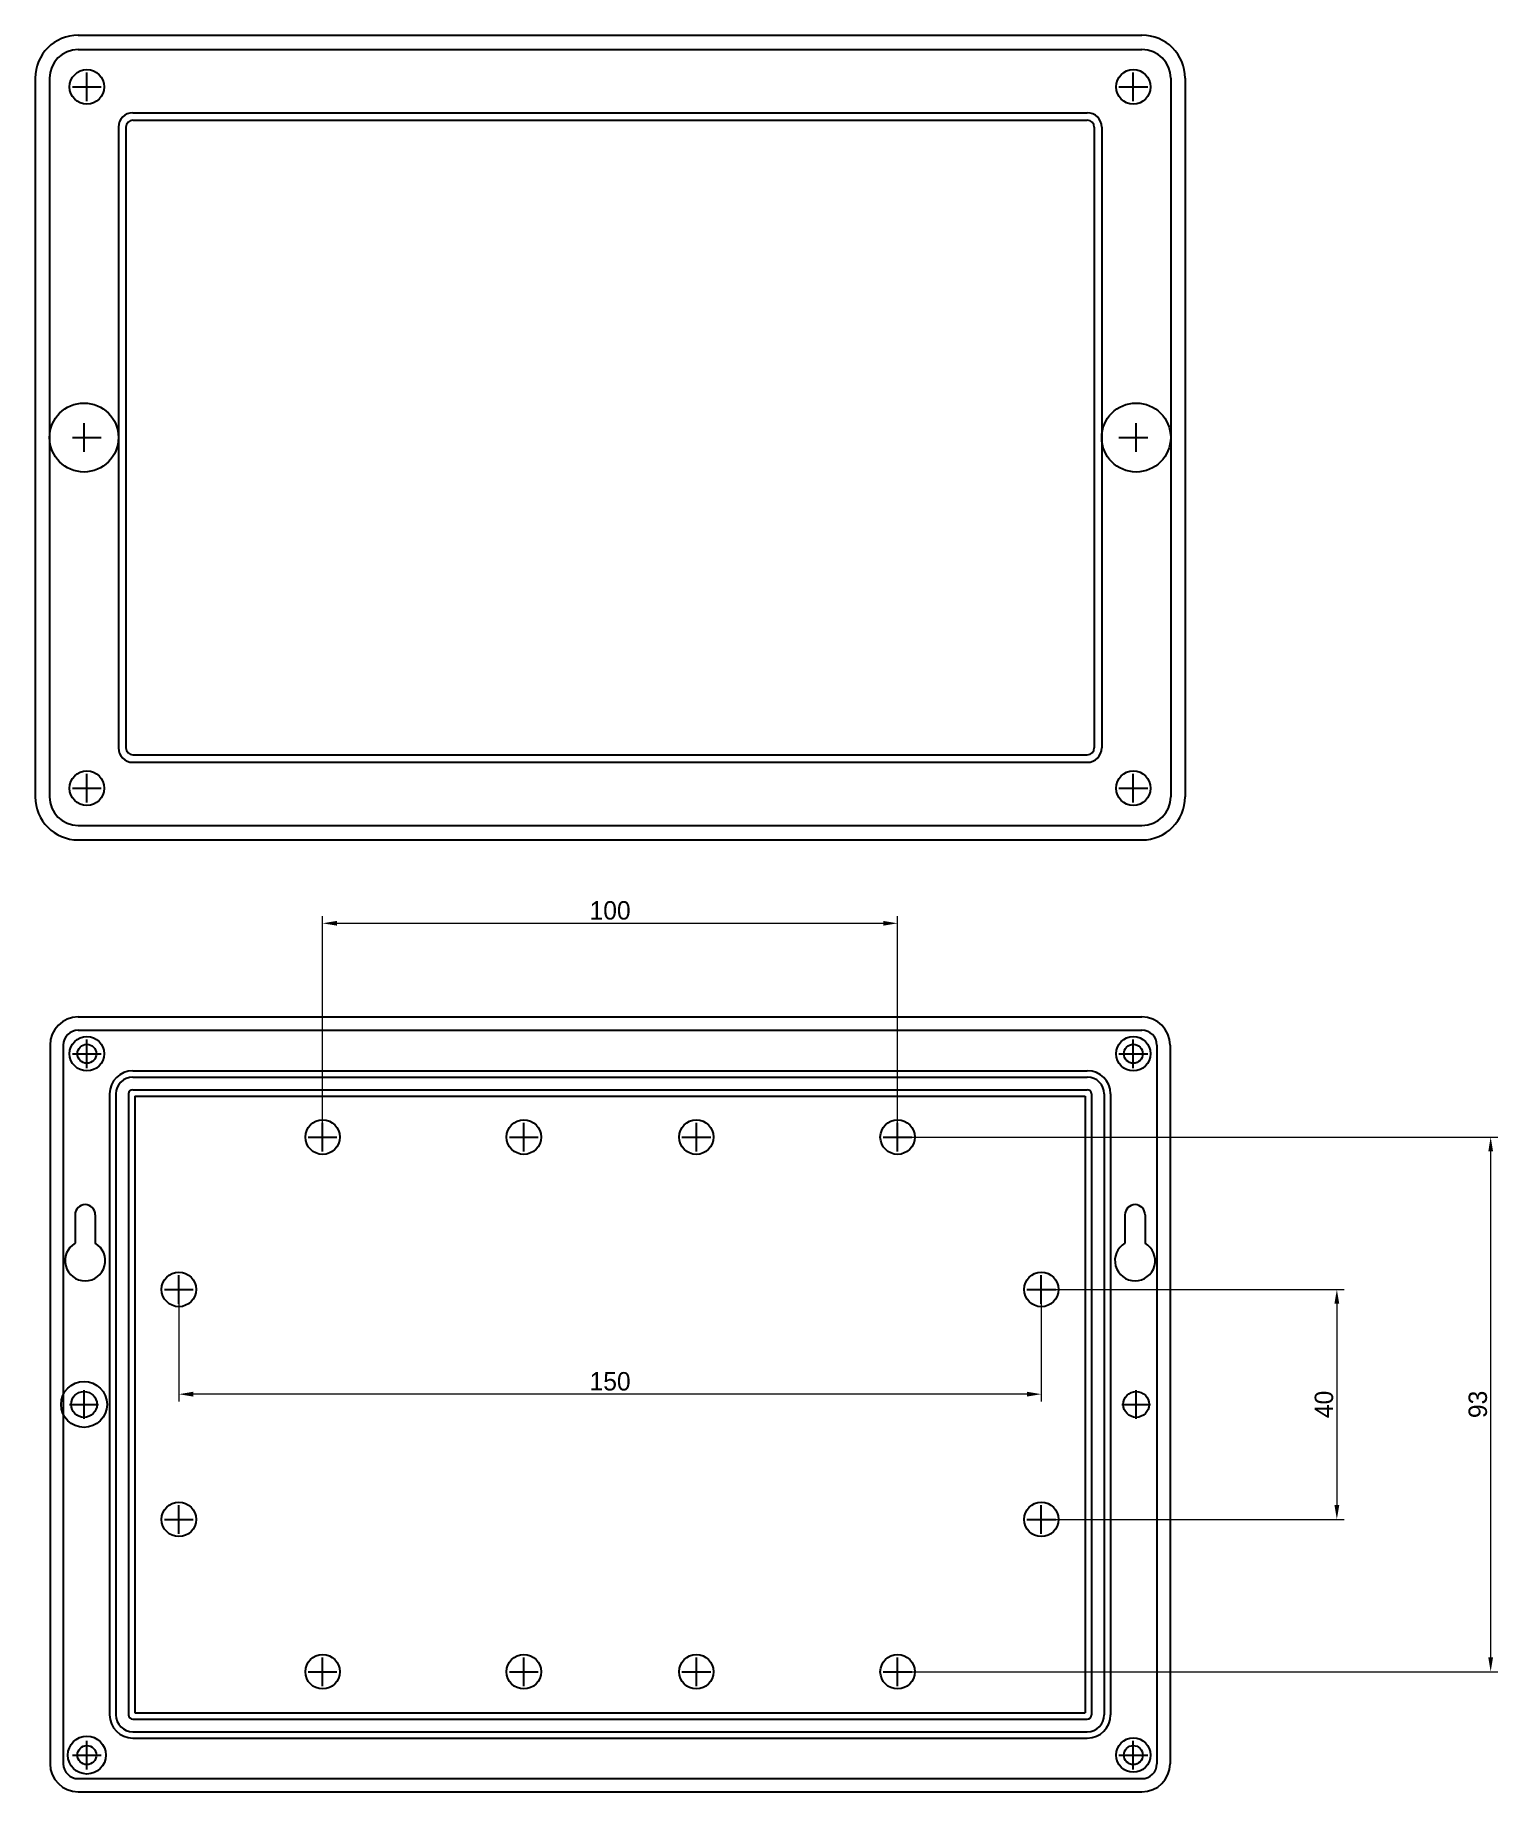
# Model space of a CAD drawing. Header units: millimetres. Extents: x 871 to 1125, y 89 to 395.
import ezdxf

# ---------------------------------------------------------------- set-up
doc = ezdxf.new("R2010")
doc.units = ezdxf.units.MM
doc.dimstyles.new('ISO-25', dxfattribs={"dimtxt": 3.2, "dimasz": 2.5, "dimexe": 1.25, "dimexo": 0.625, "dimtad": 1, "dimzin": 9, "dimdsep": 46, "dimtxsty": 'Standard', "dimcen": 2.5, "dimadec": 1, "dimazin": 2, "dimtfac": 1, "dimtmove": 0, "dimatfit": 3, "dimfxl": 0, "dimlwd": 5, "dimlwe": 5, "dimarcsym": 0})

# ---------------------------------------------------------------- blocks, each defined once
blk = doc.blocks.new('*D49')
at = {"color": 0, "lineweight": 5}
for p, q in [((920.68, 203.63), (920.68, 241.45)), ((1020.68, 203.63), (1020.68, 241.45)), ((923.18, 240.2), (1018.18, 240.2))]:
    blk.add_line(p, q, dxfattribs=at)
at = {"color": 0}
for points in [[(923.18, 240.62), (923.18, 239.79), (920.68, 240.2)], [(1018.18, 240.62), (1018.18, 239.79), (1020.68, 240.2)]]:
    blk.add_solid(points, dxfattribs=at)
at = {"layer": 'Defpoints', "color": 0}
for p in [(1020.68, 240.2), (920.68, 203.01), (1020.68, 203.01)]:
    blk.add_point(p, dxfattribs=at)
at = {"color": 0, "insert": (970.68, 242.43), "char_height": 3.2, "attachment_point": 5}
blk.add_mtext('100', dxfattribs=at)
blk = doc.blocks.new('*D50')
at = {"color": 0, "lineweight": 5}
for p, q in [((1046.31, 176.51), (1098.33, 176.51)), ((1097.08, 174.01), (1097.08, 139.01)), ((1046.31, 136.51), (1098.33, 136.51))]:
    blk.add_line(p, q, dxfattribs=at)
at = {"color": 0}
for points in [[(1096.66, 174.01), (1097.5, 174.01), (1097.08, 176.51)], [(1096.66, 139.01), (1097.5, 139.01), (1097.08, 136.51)]]:
    blk.add_solid(points, dxfattribs=at)
at = {"layer": 'Defpoints', "color": 0}
for p in [(1045.68, 176.51), (1045.68, 136.51), (1097.08, 136.51)]:
    blk.add_point(p, dxfattribs=at)
at = {"color": 0, "insert": (1094.85, 156.51), "char_height": 3.2, "attachment_point": 5, "rotation": 90}
blk.add_mtext('40', dxfattribs=at)
blk = doc.blocks.new('*D51')
at = {"color": 0, "lineweight": 5}
for p, q in [((1021.31, 203.01), (1125.08, 203.01)), ((1123.83, 200.51), (1123.83, 112.51)), ((1021.31, 110.01), (1125.08, 110.01))]:
    blk.add_line(p, q, dxfattribs=at)
at = {"color": 0}
for points in [[(1123.42, 200.51), (1124.25, 200.51), (1123.83, 203.01)], [(1123.42, 112.51), (1124.25, 112.51), (1123.83, 110.01)]]:
    blk.add_solid(points, dxfattribs=at)
at = {"layer": 'Defpoints', "color": 0}
for p in [(1020.68, 203.01), (1020.68, 110.01), (1123.83, 110.01)]:
    blk.add_point(p, dxfattribs=at)
at = {"color": 0, "insert": (1121.61, 156.51), "char_height": 3.2, "attachment_point": 5, "rotation": 90}
blk.add_mtext('93', dxfattribs=at)
blk = doc.blocks.new('*D52')
at = {"color": 0, "lineweight": 5}
for p, q in [((895.68, 175.88), (895.68, 157.04)), ((1045.68, 175.88), (1045.68, 157.04)), ((1043.18, 158.29), (898.18, 158.29))]:
    blk.add_line(p, q, dxfattribs=at)
at = {"color": 0}
for points in [[(898.18, 158.71), (898.18, 157.87), (895.68, 158.29)], [(1043.18, 158.71), (1043.18, 157.87), (1045.68, 158.29)]]:
    blk.add_solid(points, dxfattribs=at)
at = {"layer": 'Defpoints', "color": 0}
for p in [(895.68, 176.51), (1045.68, 176.51), (895.68, 158.29)]:
    blk.add_point(p, dxfattribs=at)
at = {"color": 0, "insert": (970.68, 160.51), "char_height": 3.2, "attachment_point": 5}
blk.add_mtext('150', dxfattribs=at)

msp = doc.modelspace()

# ---------------------------------------------------------------- linework, layer by layer
for p, q in [((878.18, 394.705), (1063.18, 394.705)), ((878.18, 392.205), (1063.18, 392.205)), ((879.68, 383.205), (879.68, 388.205)), ((1061.68, 383.205), (1061.68, 388.205)), ((870.68, 387.205), (870.68, 262.205)), ((873.18, 387.205), (873.18, 262.205)), ((877.18, 385.705), (882.18, 385.705)), ((1059.18, 385.705), (1064.18, 385.705)), ((1068.18, 387.205), (1068.18, 262.205)), ((1070.68, 387.205), (1070.68, 262.205)), ((887.68, 381.205), (1053.68, 381.205)), ((887.68, 379.905), (1053.68, 379.905)), ((885.18, 378.705), (885.18, 270.705)), ((886.48, 378.705), (886.48, 270.705)), ((1054.88, 378.705), (1054.88, 270.705)), ((1056.18, 378.705), (1056.18, 270.705)), ((879.18, 322.205), (879.18, 327.205)), ((1062.18, 322.205), (1062.18, 327.205)), ((877.18, 324.705), (882.18, 324.705)), ((1059.18, 324.705), (1064.18, 324.705)), ((887.68, 269.505), (1053.68, 269.505)), ((879.68, 261.205), (879.68, 266.205)), ((887.68, 268.205), (1053.68, 268.205)), ((1061.68, 261.205), (1061.68, 266.205)), ((877.18, 263.705), (882.18, 263.705)), ((1059.18, 263.705), (1064.18, 263.705)), ((878.18, 257.205), (1063.18, 257.205)), ((878.18, 254.705), (1063.18, 254.705)), ((878.18, 223.909), (1063.18, 223.909)), ((878.18, 221.609), (1063.18, 221.609)), ((873.28, 219.009), (873.28, 94.009)), ((875.58, 219.009), (875.58, 94.009)), ((877.18, 217.509), (882.18, 217.509)), ((879.68, 215.009), (879.68, 220.009)), ((1059.18, 217.509), (1064.18, 217.509)), ((1061.68, 215.009), (1061.68, 220.009)), ((1065.78, 219.009), (1065.78, 94.009)), ((1068.08, 219.009), (1068.08, 94.009)), ((887.68, 214.559), (1053.68, 214.559)), ((887.68, 213.459), (1053.68, 213.459)), ((887.68, 211.259), (1053.68, 211.259)), ((883.63, 210.509), (883.63, 102.509)), ((884.73, 210.509), (884.73, 102.509)), ((886.93, 210.509), (886.93, 102.509)), ((888.03, 210.159), (1053.33, 210.159)), ((888.03, 210.159), (888.03, 102.859)), ((1053.33, 210.159), (1053.33, 102.859)), ((1054.43, 210.509), (1054.43, 102.509)), ((1056.63, 210.509), (1056.63, 102.509)), ((1057.73, 210.509), (1057.73, 102.509)), ((920.68, 200.509), (920.68, 205.509)), ((955.68, 200.509), (955.68, 205.509)), ((985.68, 200.509), (985.68, 205.509)), ((1020.68, 200.509), (1020.68, 205.509)), ((918.18, 203.009), (923.18, 203.009)), ((953.18, 203.009), (958.18, 203.009)), ((983.18, 203.009), (988.18, 203.009)), ((1018.18, 203.009), (1023.18, 203.009)), ((877.63, 189.509), (877.63, 184.54)), ((881.13, 189.509), (881.13, 184.54)), ((1060.23, 189.509), (1060.23, 184.54)), ((1063.73, 189.509), (1063.73, 184.54)), ((895.68, 174.009), (895.68, 179.009)), ((1045.68, 174.009), (1045.68, 179.009)), ((893.18, 176.509), (898.18, 176.509)), ((1043.18, 176.509), (1048.18, 176.509)), ((879.18, 154.009), (879.18, 159.009)), ((1062.18, 154.009), (1062.18, 159.009)), ((876.68, 156.509), (881.68, 156.509)), ((1059.68, 156.509), (1064.68, 156.509)), ((895.68, 134.009), (895.68, 139.009)), ((1045.68, 134.009), (1045.68, 139.009)), ((893.18, 136.509), (898.18, 136.509)), ((1043.18, 136.509), (1048.18, 136.509)), ((920.68, 107.509), (920.68, 112.509)), ((955.68, 107.509), (955.68, 112.509)), ((985.68, 107.509), (985.68, 112.509)), ((1020.68, 107.509), (1020.68, 112.509)), ((918.18, 110.009), (923.18, 110.009)), ((953.18, 110.009), (958.18, 110.009)), ((983.18, 110.009), (988.18, 110.009)), ((1018.18, 110.009), (1023.18, 110.009)), ((887.68, 101.759), (1053.68, 101.759)), ((888.03, 102.859), (1053.33, 102.859)), ((879.68, 93.009), (879.68, 98.009)), ((887.68, 99.559), (1053.68, 99.559)), ((887.68, 98.459), (1053.68, 98.459)), ((1061.68, 93.009), (1061.68, 98.009)), ((877.18, 95.509), (882.18, 95.509)), ((1059.18, 95.509), (1064.18, 95.509)), ((878.18, 91.409), (1063.18, 91.409)), ((878.18, 89.109), (1063.18, 89.109))]:
    msp.add_line(p, q)
for centre, radius in [((879.68, 385.705), 3), ((1061.68, 385.705), 3), ((879.18, 324.705), 6), ((1062.18, 324.705), 6), ((879.68, 263.705), 3), ((1061.68, 263.705), 3), ((879.68, 217.509), 3), ((1061.68, 217.509), 3), ((879.68, 217.509), 1.65), ((1061.68, 217.509), 1.65), ((920.68, 203.009), 3), ((955.68, 203.009), 3), ((985.68, 203.009), 3), ((1020.68, 203.009), 3), ((895.68, 176.509), 3), ((1045.68, 176.509), 3), ((879.18, 156.509), 4), ((879.18, 156.509), 2.25), ((1062.18, 156.509), 2.25), ((895.68, 136.509), 3), ((1045.68, 136.509), 3), ((920.68, 110.009), 3), ((955.68, 110.009), 3), ((985.68, 110.009), 3), ((1020.68, 110.009), 3), ((879.68, 95.509), 3.3), ((1061.68, 95.509), 3), ((879.68, 95.509), 1.65), ((1061.68, 95.509), 1.65)]:
    msp.add_circle(centre, radius)
for centre, radius, start, end in [((878.18, 387.205), 7.5, 90, 180), ((1063.18, 387.205), 7.5, 0, 90), ((878.18, 387.205), 5, 90, 180), ((1063.18, 387.205), 5, 0, 90), ((887.68, 378.705), 2.5, 90, 180), ((887.68, 378.705), 1.2, 90, 180), ((1053.68, 378.705), 2.5, 0, 90), ((1053.68, 378.705), 1.2, 0, 90), ((887.68, 270.705), 2.5, 180, 270), ((887.68, 270.705), 1.2, 180, 270), ((1053.68, 270.705), 2.5, 270, 0), ((1053.68, 270.705), 1.2, 270, 0), ((878.18, 262.205), 7.5, 180, 270), ((878.18, 262.205), 5, 180, 270), ((1063.18, 262.205), 7.5, 270, 0), ((1063.18, 262.205), 5, 270, 0), ((878.18, 219.009), 4.9, 90, 180), ((1063.18, 219.009), 4.9, 0, 90), ((878.18, 219.009), 2.6, 90, 180), ((1063.18, 219.009), 2.6, 0, 90), ((887.68, 210.509), 4.05, 90, 180), ((1053.68, 210.509), 4.05, 0, 90), ((887.68, 210.509), 2.95, 90, 180), ((887.68, 210.509), 0.75, 90, 180), ((1053.68, 210.509), 2.95, 0, 90), ((1053.68, 210.509), 0.75, 0, 90), ((879.38, 189.509), 1.75, 0, 180), ((1061.98, 189.509), 1.75, 0, 180), ((879.38, 181.509), 3.5, 120, 60), ((1061.98, 181.509), 3.5, 120, 60), ((887.68, 102.509), 4.05, 180, 270), ((887.68, 102.509), 2.95, 180, 270), ((887.68, 102.509), 0.75, 180, 270), ((1053.68, 102.509), 2.95, 270, 0), ((1053.68, 102.509), 0.75, 270, 0), ((1053.68, 102.509), 4.05, 270, 0), ((878.18, 94.009), 4.9, 180, 270), ((878.18, 94.009), 2.6, 180, 270), ((1063.18, 94.009), 4.9, 270, 0), ((1063.18, 94.009), 2.6, 270, 0)]:
    msp.add_arc(centre, radius, start, end)

# ---------------------------------------------------------------- dimensions: what is measured, and where the dimension line sits
for base, p1, p2, picture, middle in [((1020.68, 240.202), (920.68, 203.009), (1020.68, 203.009), '*D49', (970.68, 242.427)), ((895.68, 158.289), (1045.68, 176.509), (895.68, 176.509), '*D52', (970.68, 160.514))]:
    dim = msp.add_linear_dim(base=base, p1=p1, p2=p2, dimstyle='ISO-25')
    dim.commit()
    dim.dimension.update_dxf_attribs({"geometry": picture, "text_midpoint": middle})
for base, p1, p2, picture, middle in [((1123.833, 110.009), (1020.68, 203.009), (1020.68, 110.009), '*D51', (1121.608, 156.509)), ((1097.08, 136.509), (1045.68, 176.509), (1045.68, 136.509), '*D50', (1094.855, 156.509))]:
    dim = msp.add_linear_dim(base=base, p1=p1, p2=p2, angle=90, dimstyle='ISO-25')
    dim.commit()
    dim.dimension.update_dxf_attribs({"geometry": picture, "text_midpoint": middle})

doc.saveas('drawing.dxf')
